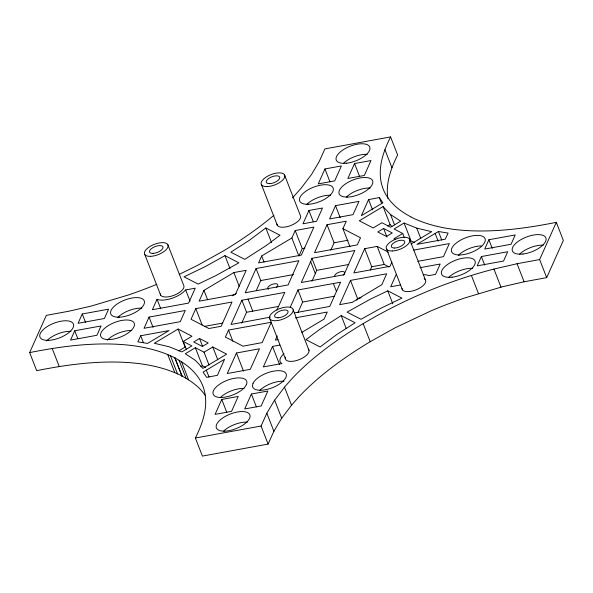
<?xml version="1.0" encoding="UTF-8"?>
<svg xmlns="http://www.w3.org/2000/svg" width="593" height="593" viewBox="0 0 593 593"><rect width="100%" height="100%" fill="white"/><g stroke="black" fill="none" stroke-linecap="round" stroke-linejoin="round"><path stroke-width="0.89" d="M292.46 197.877A218.054 95.243 -21.3 0 0 294.202 196.031L301.355 187.907L311.599 174.372L319.116 161.711L324.897 148.91L390.587 136.916C383.953 150.199 378.46 165.136 380.802 180.228A218.054 95.243 -21.3 0 0 385.924 194.778C391.691 204.622 401.046 211.731 411.008 216.942L410.927 216.994C423.951 223.576 438.227 227.26 452.637 229.224A218.054 95.243 -21.3 0 0 479.181 230.974C505.125 231.144 530.92 227.408 556.308 222.338L563.35 240.402L546.687 277.635L524.101 281.786L501.9 286.893L464.26 298.123A218.054 95.243 -21.3 0 0 431.281 310.739L395.346 327.692L370.18 341.701C352.286 352.472 334.978 364.287 319.019 377.785A218.054 95.243 -21.3 0 0 298.798 396.969L291.548 405.212L281.401 418.628L273.884 431.289L268.103 444.09L202.413 456.084L195.371 438.012C202.005 424.729 207.491 409.8 205.156 394.708A218.054 95.243 -21.3 0 0 200.034 380.15C194.259 370.314 184.912 363.205 174.942 357.987L181.992 376.058L174.942 357.987M390.587 136.916L397.629 154.988C390.995 168.271 385.509 183.2 387.844 198.292M310.65 261.624L311.933 258.311L354.807 250.483L343.947 274.737L301.296 282.52L310.65 261.624L315.343 273.669L311.977 281.193M315.343 273.669L316.625 270.356L311.933 258.311M182.073 376.006C169.049 369.424 154.773 365.74 140.363 363.776A218.054 95.243 -21.3 0 0 113.819 362.026C87.875 361.856 62.08 365.592 36.692 370.662L29.65 352.598L46.313 315.365L68.899 311.214L91.1 306.107L128.74 294.877A218.054 95.243 -21.3 0 0 156.863 284.284M74.733 330.768L70.56 340.093L96.889 335.29L101.069 325.957L74.733 330.768L77.757 338.507M82.249 313.979L78.076 323.304L104.405 318.5L108.578 309.168L82.249 313.979L85.607 322.577M149.058 317.092L144.047 328.285L180.257 321.68L185.261 310.487L149.058 317.092L153.083 327.418M157.041 299.257L152.364 309.709L188.567 303.097L195.253 288.176L185.676 289.925L183.111 292.386A17.968 7.85 -21.3 0 1 159.102 299.902L157.041 299.257L160.733 308.723M195.794 308.634L191.035 319.271L208.899 328.515L221.145 326.276L231.996 302.022L195.794 308.634L202.161 324.979M203.955 290.385L199.129 301.17L235.339 294.565L246.191 270.312L233.864 272.558L203.955 290.385L207.646 299.85M228.513 330.071L225.392 337.046L243.034 346.171L262.195 342.598L271.298 322.258L228.513 330.071L232.871 341.257M276.901 310.013L284.796 292.386L241.87 300.221L231.018 324.475L270.312 317.144M256.065 268.51L245.213 292.757L288.131 284.922L298.85 260.698L256.065 268.51L260.764 280.556L256.272 290.585M261.669 255.983L258.57 262.914L301.355 255.101L313.882 227.119L295.195 230.529L291.86 237.993L261.669 255.983L264.018 262.01M241.699 323.141L246.569 312.266L241.87 300.221M236.444 352.998L227.26 373.523L250.298 369.313L259.482 348.795L236.444 352.998L243.486 371.07M221.767 399.445L215.081 414.366L231.544 411.364L238.223 396.435L221.767 399.445L226.793 412.35M324.927 168.953L318.248 183.882L334.704 180.872L341.383 165.951L324.927 168.953L329.96 181.858M308.916 210.5L302.964 223.791L316.543 221.315L322.488 208.024L308.916 210.5L313.274 221.686M295.195 230.529L302.245 248.593L298.902 256.057L291.86 237.993M279.777 345.089L272.513 346.416L263.329 366.934L281.883 363.546L280.533 362.427A17.968 7.85 -21.3 0 1 283.965 353.724M277.279 335.912L275.389 340.137L278.028 339.656M327.047 224.717L314.52 252.7L357.312 244.887L360.5 237.763L342.924 228.668L346.268 221.204L327.047 224.717L334.089 242.782L330.775 250.187M335.519 205.645L329.575 218.936L353.02 214.651L358.973 201.361L335.519 205.645L340.219 217.69M251.388 394.034L244.709 408.955L261.165 405.953L267.843 391.032L251.388 394.034L256.421 406.939M290.311 307.063L297.96 289.984L340.612 282.194L329.752 306.448L294.254 312.934M354.547 163.549L347.869 178.471L364.324 175.469L371.003 160.54L354.547 163.549L359.58 176.455M297.923 312.6L302.652 302.03L297.96 289.984M368.572 199.611L361.382 215.667L382.878 202.821L379.32 197.58L368.572 199.611L372.597 209.937M350.485 280.393L339.633 304.646L352.227 302.348L381.796 284.722L386.688 273.788L350.485 280.393L357.527 298.464L356.778 300.132M388.437 252.21L377.192 246.399L364.68 248.682L353.828 272.936L390.031 266.324L391.884 262.173M370.225 270.097L371.722 266.746L364.68 248.682M396.272 274.322L390.705 286.76L400.231 285.018M481.383 256.539L477.209 265.864L503.539 261.053L507.712 251.728L481.383 256.539L484.733 265.138M488.899 239.742L484.718 249.075L511.055 244.264L515.228 234.939L488.899 239.742L492.249 248.348M546.687 277.635L539.637 259.571L556.308 222.338M268.103 444.09L261.061 426.026L266.843 413.225L274.359 400.557L284.507 387.14L291.756 378.897A218.054 95.243 -21.3 0 1 311.977 359.714C327.936 346.216 345.237 334.4 363.138 323.637L363.183 323.659C403.892 299.376 448.049 280.912 493.947 269.066L517.059 263.722L539.637 259.571M140.711 335.749L137.865 341.85L147.538 343.421L169.042 330.575L140.711 335.749L143.395 342.635M273.981 215.215C258.022 228.713 240.714 240.528 222.82 251.299L197.654 265.308L179.279 274.366M265.842 227.957L249.275 240.335L230.847 252.181L244.776 259.356L266.131 245.621L280 235.258L265.842 227.957L271.542 242.581M341.183 315.58L319.827 329.308L305.958 339.67L320.116 346.972L336.683 334.593L355.111 322.748L341.183 315.58L346.216 328.485M178.085 329.041L154.276 343.265L169.205 346.786L181.873 351.916L191.88 345.927L183.215 341.449L191.969 336.216L178.085 329.041L185.127 347.105L178.782 350.9M383.085 206.557L359.291 220.789L373.182 227.964L381.936 222.731L390.609 227.215L400.698 221.182L390.535 214.555L383.085 206.557L390.127 224.621L391.995 226.622M199.53 338.499L193.696 341.991L202.369 346.468L208.202 342.984L199.53 338.499L202.554 346.245M383.612 228.475L377.771 231.967L386.443 236.444L392.277 232.953L383.612 228.475L386.962 237.081M387.748 226.044L390.127 224.621M195.349 347.72L185.261 353.754L195.416 360.381L202.873 368.379L226.667 354.147L212.776 346.972L204.022 352.198L195.349 347.72L202.391 365.785L205.549 367.415M411.045 243.997L431.682 231.67L416.753 228.142L404.085 223.02L394.078 229.009L402.743 233.486L404.419 237.786M402.743 233.486L393.989 238.72L395.62 239.557M200.842 366.711L202.391 365.785M206.342 370.165L224.577 359.262L217.386 375.325L206.638 377.348L203.08 372.115L206.342 370.165L209.025 377.044M438.42 231.507L416.916 244.353L445.247 239.187L448.093 233.086L438.42 231.507L441.77 240.113M232.248 295.788L236.184 293.446M301.904 332.347L324.082 319.123L327.254 312.044L295.388 317.863M224.962 255.642L205.037 266.724L184.015 276.812L198.203 284.099L215.793 275.656L238.89 262.818L224.962 255.642L229.995 268.547M387.755 290.837L370.165 299.28L347.068 312.118L360.996 319.286L380.914 308.212L401.935 298.123L387.755 290.837L392.788 303.742M302.245 248.593L304.913 248.111M334.089 242.782L348.069 240.232M413.781 250.068L449.324 243.575L443.482 256.636L417.887 261.305M260.764 280.556L293.535 274.566M316.625 270.356L348.78 264.485M371.722 266.746L384.234 264.463L389.052 266.954M420.014 267.702L440.176 264.026L435.529 274.396L428.947 275.597L426.886 274.952A17.968 7.85 -21.3 0 0 423.335 274.744M246.569 312.266L278.74 306.396M302.652 302.03L334.437 296.226M204.644 326.372L222.746 323.066M357.527 298.464L361.152 297.805M195.371 438.012L261.061 426.026M29.65 352.598C55.038 347.528 80.826 343.792 106.777 343.955A218.054 95.243 -21.3 0 1 133.321 345.712C147.724 347.676 162.008 351.352 175.031 357.935M414.507 242.455L411.127 241.084L404.085 223.02M181.992 376.058C190.939 380.839 199.596 386.925 205.267 395.501M517.059 263.722L524.101 281.786M493.947 269.066L500.989 287.131M471.405 275.463L478.447 293.528M435.151 233.457L438.175 241.203M416.753 228.142L420.778 238.468M384.916 149.703L391.958 167.767M409.481 239.038L425.329 279.688M390.535 214.555L394.56 224.873M379.32 197.58L381.67 203.607M386.606 249.208L402.454 289.866M377.192 246.399L384.234 264.463M342.924 228.668L349.966 246.732M363.138 323.637L370.232 341.731M333.37 283.521L336.387 291.259M284.418 174.653L300.273 215.303A12.572 5.493 -21.3 0 1 290.54 225.614A12.572 5.493 -21.3 0 1 276.946 224.11M261.543 184.823L277.398 225.473M293.179 309.791A12.572 5.493 -21.3 0 1 276.219 320.702A12.572 5.493 -21.3 0 1 274.596 311.162A12.572 5.493 -21.3 0 1 293.179 309.791L309.027 350.441M269.481 317.974L285.329 358.624M272.513 346.416L279.562 364.48M284.507 387.14L291.548 405.212M248.059 299.094L252.759 311.14M233.864 272.558L239.231 286.323M274.648 400.149L281.69 418.213M266.843 413.225L273.884 431.289M212.776 346.972L217.809 359.877M185.676 289.925L190.034 301.111M167.708 244.412L183.563 285.063A12.572 5.493 -21.3 0 1 173.831 295.373A12.572 5.493 -21.3 0 1 160.236 293.869M204.022 352.198L209.047 365.103M183.215 341.449L186.232 349.188M144.833 254.582L160.681 295.232M181.569 361.797L188.611 379.868M179.101 360.374L186.143 378.445M170.502 355.852L177.544 373.916M167.76 354.592L174.809 372.656M52.206 348.506L59.248 366.57M448.753 277.368A17.968 7.85 -21.3 0 1 472.488 268.332M458.345 255.413A17.968 7.85 -21.3 0 1 481.16 245.917M519.535 254.234A17.968 7.85 -21.3 0 1 543.262 245.161M346.394 197.032A17.968 7.85 -21.3 0 1 370.151 188.055M306.9 204.244A17.968 7.85 -21.3 0 1 330.657 195.267M343.473 163.305A17.968 7.85 -21.3 0 1 367.23 154.328M107.355 340.167A17.968 7.85 -21.3 0 1 131.757 330.553M117.377 317.781A17.968 7.85 -21.3 0 1 141.771 308.167M46.558 340.953A17.968 7.85 -21.3 0 1 70.952 331.339M223.62 431.096A17.968 7.85 -21.3 0 1 247.377 422.127M259.371 390.772A17.968 7.85 -21.3 0 1 283.802 381.24M220.314 397.532A17.968 7.85 -21.3 0 1 244.034 388.437M334.719 276.553A5.389 2.357 -21.3 0 1 341.086 271.616A5.389 2.357 -21.3 0 1 343.191 275.159M268.466 289.295A5.389 2.357 -21.3 0 1 269.719 285.604A5.389 2.357 -21.3 0 1 276.568 283.825A5.389 2.357 -21.3 0 1 276.516 287.205M424.099 278.673A12.572 5.493 -21.3 0 1 417.116 289.377A12.572 5.493 -21.3 0 1 402.01 288.494M308.382 349.158A12.572 5.493 -21.3 0 1 298.116 360.04A12.572 5.493 -21.3 0 1 285.492 357.06M253.003 383.389L252.448 385.709A17.968 7.85 -21.3 0 0 265.115 389.816L269.511 388.741A17.968 7.85 -21.3 0 0 286.345 375.955A17.968 7.85 -21.3 0 0 272.291 371.403A17.968 7.85 -21.3 0 0 253.003 383.389M246.436 384.56L244.842 387.073A17.968 7.85 -21.3 0 1 216.267 396.791A17.968 7.85 -21.3 0 1 226.57 380.565A17.968 7.85 -21.3 0 1 246.436 384.56M522.996 254.019A17.968 7.85 -21.3 0 0 545.908 237.978A17.968 7.85 -21.3 0 0 518.49 241.188A17.968 7.85 -21.3 0 0 522.996 254.019M452.118 277.19A17.968 7.85 -21.3 0 0 475.097 261.172A17.968 7.85 -21.3 0 0 447.715 264.33A17.968 7.85 -21.3 0 0 452.118 277.19M459.612 254.975A17.968 7.85 -21.3 0 0 485.304 240.106A17.968 7.85 -21.3 0 0 460.072 240.454A17.968 7.85 -21.3 0 0 459.612 254.975M346.697 163.194A17.968 7.85 -21.3 0 0 369.78 147.205A17.968 7.85 -21.3 0 0 342.457 150.266A17.968 7.85 -21.3 0 0 346.697 163.194M347.602 197.076A17.968 7.85 -21.3 0 0 372.864 181.969A17.968 7.85 -21.3 0 0 347.209 182.814A17.968 7.85 -21.3 0 0 347.602 197.076M308.101 204.281A17.968 7.85 -21.3 0 0 333.37 189.182A17.968 7.85 -21.3 0 0 307.708 190.027A17.968 7.85 -21.3 0 0 308.101 204.281M109.201 339.567A17.968 7.85 -21.3 0 0 134.47 324.46A17.968 7.85 -21.3 0 0 108.808 325.305A17.968 7.85 -21.3 0 0 109.201 339.567M119.215 317.181A17.968 7.85 -21.3 0 0 144.484 302.074A17.968 7.85 -21.3 0 0 118.83 302.919A17.968 7.85 -21.3 0 0 119.215 317.181M48.396 340.352A17.968 7.85 -21.3 0 0 73.665 325.246A17.968 7.85 -21.3 0 0 48.003 326.091A17.968 7.85 -21.3 0 0 48.396 340.352M224.821 431.141A17.968 7.85 -21.3 0 0 250.09 416.034A17.968 7.85 -21.3 0 0 224.428 416.879A17.968 7.85 -21.3 0 0 224.821 431.141M394.723 248.037A7.183 3.135 -21.3 0 0 404.834 241.996A7.183 3.135 -21.3 0 0 394.567 242.337A7.183 3.135 -21.3 0 0 394.723 248.037M392.24 250.98A12.572 5.493 -21.3 0 0 409.926 240.402A12.572 5.493 -21.3 0 0 391.958 240.995A12.572 5.493 -21.3 0 0 392.24 250.98M278.013 317.796A7.183 3.135 -21.3 0 0 288.124 311.755A7.183 3.135 -21.3 0 0 277.858 312.096A7.183 3.135 -21.3 0 0 278.013 317.796M152.957 253.411A7.183 3.135 -21.3 0 0 163.06 247.37A7.183 3.135 -21.3 0 0 152.801 247.704A7.183 3.135 -21.3 0 0 152.957 253.411M150.466 256.346A12.572 5.493 -21.3 0 0 168.153 245.776A12.572 5.493 -21.3 0 0 150.192 246.362A12.572 5.493 -21.3 0 0 150.466 256.346M267.176 186.587A12.572 5.493 -21.3 0 0 284.87 176.017A12.572 5.493 -21.3 0 0 266.902 176.603A12.572 5.493 -21.3 0 0 267.176 186.587M269.667 183.652A7.183 3.135 -21.3 0 0 279.777 177.611A7.183 3.135 -21.3 0 0 269.511 177.944A7.183 3.135 -21.3 0 0 269.667 183.652"/></g></svg>
